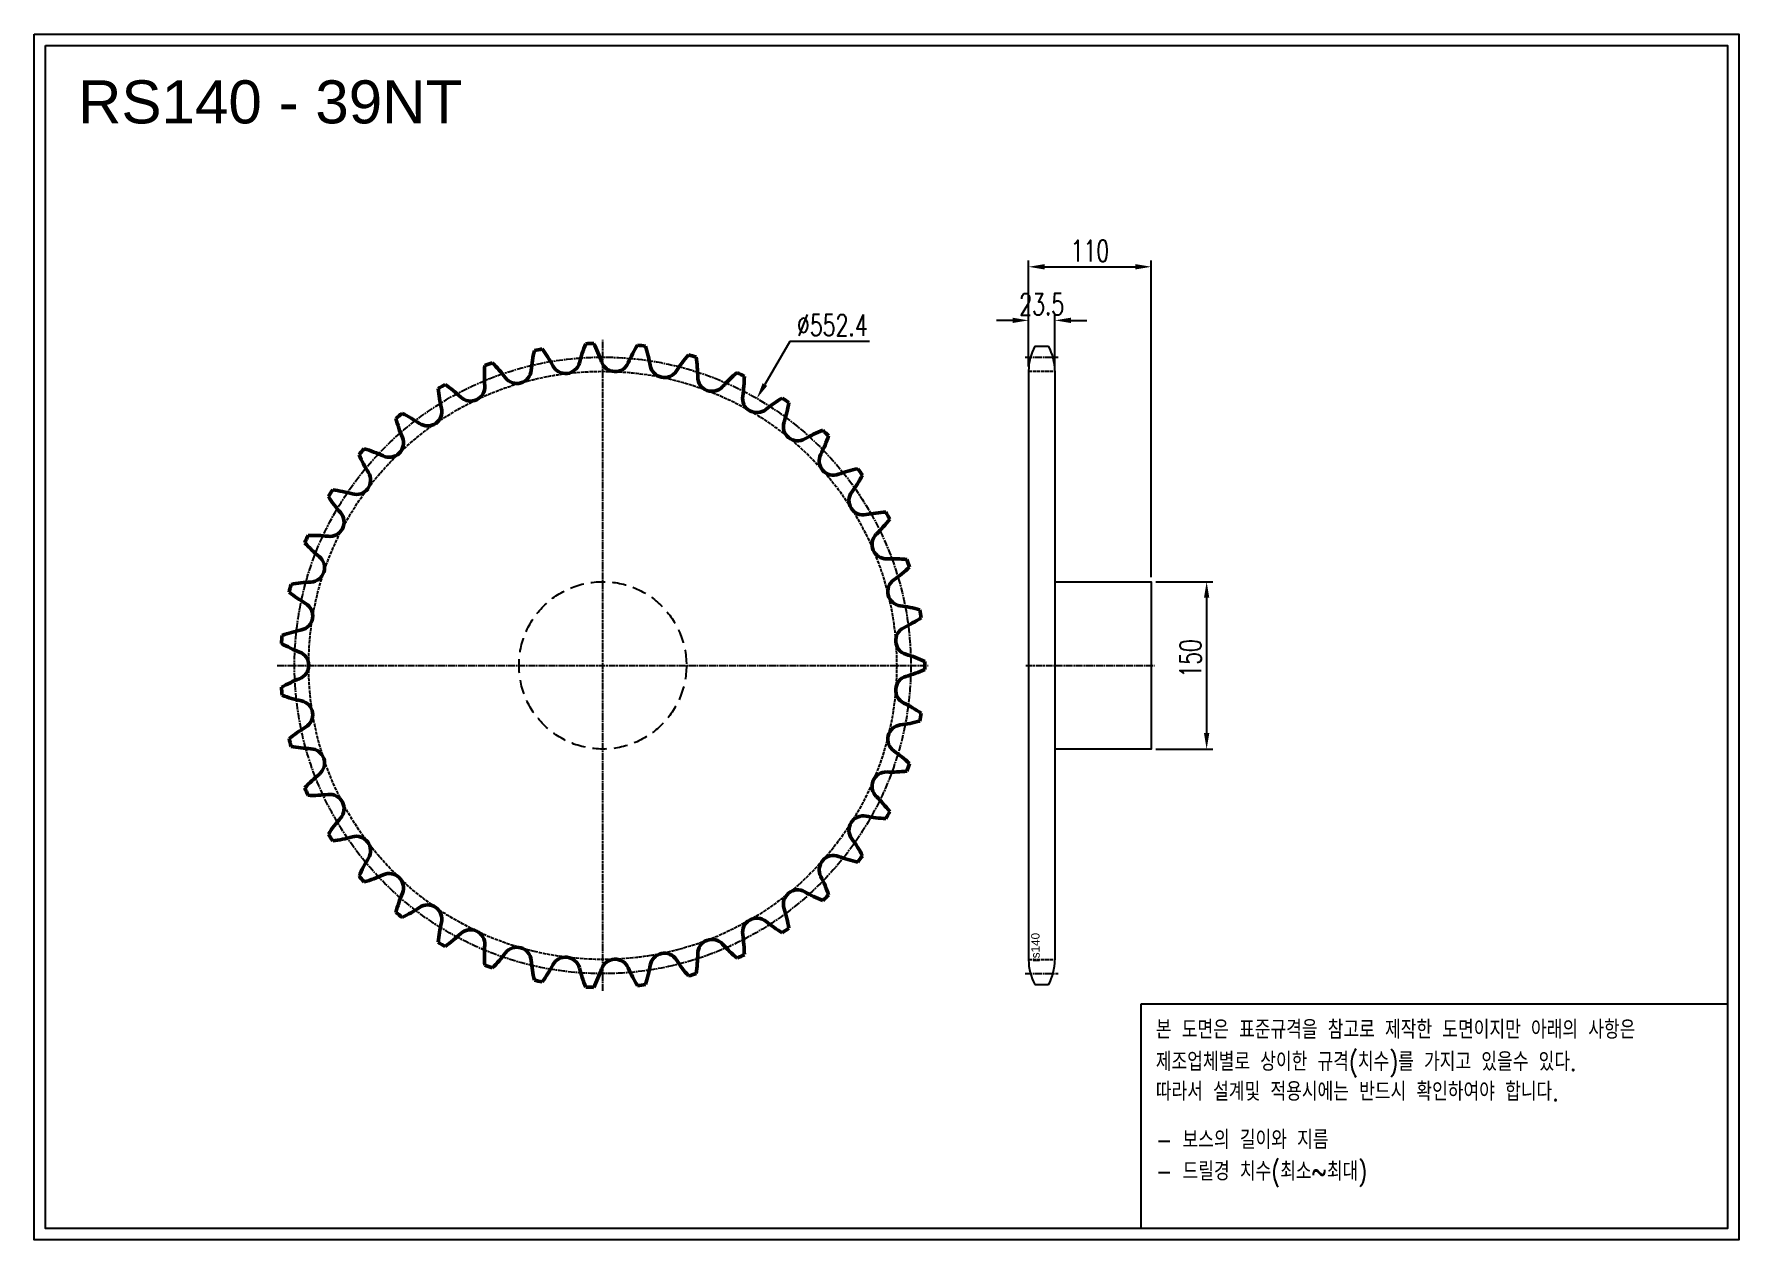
# Model space of a CAD drawing. Header units: millimetres. Extents: x 14800 to 16328, y 42078 to 43159.
import ezdxf

# ---------------------------------------------------------------- set-up
doc = ezdxf.new("R2010")
doc.units = ezdxf.units.MM
for name, pattern in [('AM_ISO02W050', [7.5, 6, -1.5]), ('AM_ISO02W050x2', [3.75, 3, -0.75]), ('AM_ISO08W050', [18, 12, -1.5, 3, -1.5]), ('AM_ISO08W050x2', [9, 6, -0.75, 1.5, -0.75]), ('HIDDEN', [9.525, 6.35, -3.175])]:
    doc.linetypes.add(name, pattern=pattern)
for name, color, linetype, lineweight in [('AM_0N', 7, 'Continuous', 50), ('AM_3N', 6, 'AM_ISO02W050', 25), ('AM_7', 4, 'AM_ISO08W050', 25), ('AM_7N', 4, 'AM_ISO08W050', 25)]:
    doc.layers.add(name, color=color, linetype=linetype, lineweight=lineweight)
doc.layers.add('HL', color=2, linetype='HIDDEN')
doc.layers.add('S-DIM', color=7, linetype='Continuous')
doc.styles.add('HAN', font='ROMANS.shx', dxfattribs={"width": 0.7, "bigfont": 'whgtxt.shx'})
doc.styles.add('HSG', font='SIMPLEX.shx', dxfattribs={"width": 0.7, "bigfont": 'HSG.shx'})
doc.styles.get("Standard").update_dxf_attribs({"font": 'arial.ttf'})
doc.dimstyles.new('APP32', dxfattribs={"dimscale": 8, "dimtxt": 2.4, "dimasz": 1.8, "dimexe": 0.7, "dimexo": 0.5, "dimgap": 0.6, "dimtad": 1, "dimtoh": 1, "dimdec": 1, "dimrnd": 0.01, "dimzin": 9, "dimdsep": 46, "dimtxsty": 'HSG', "dimcen": 0, "dimclrd": 1, "dimclre": 1, "dimclrt": 256, "dimazin": 2, "dimtp": 1, "dimtm": 1, "dimtfac": 0.5, "dimtdec": 1, "dimtofl": 0, "dimtmove": 0, "dimatfit": 3, "dimfxl": 0, "dimtvp": 1, "dimtolj": 2, "dimlwd": -1, "dimlwe": -1, "dimarcsym": 0})

# ---------------------------------------------------------------- blocks, each defined once
blk = doc.blocks.new('*D1')
at = {"layer": 'Defpoints', "color": 0, "transparency": 16777216}
for p in [(15801.8, 42668.1), (15801.8, 42518.1), (15851.4, 42518.1)]:
    blk.add_point(p, dxfattribs=at)
at = {"layer": 'S-DIM', "color": 1, "transparency": 16777216}
for p, q in [((15805.8, 42668.1), (15857, 42668.1)), ((15851.4, 42653.7), (15851.4, 42532.5)), ((15805.8, 42518.1), (15857, 42518.1))]:
    blk.add_line(p, q, dxfattribs=at)
for points in [[(15849, 42653.7), (15853.8, 42653.7), (15851.4, 42668.1)], [(15849, 42532.5), (15853.8, 42532.5), (15851.4, 42518.1)]]:
    blk.add_solid(points, dxfattribs=at)
at = {"layer": 'S-DIM', "transparency": 16777216, "insert": (15837, 42599.4), "char_height": 19.2, "attachment_point": 5, "rotation": 90, "style": 'HSG'}
blk.add_mtext('\\A2;150', dxfattribs=at)
blk = doc.blocks.new('*D2')
at = {"layer": 'Defpoints', "color": 0, "transparency": 16777216}
for p in [(15715.3, 42902.3), (15691.8, 42857), (15715.3, 42857)]:
    blk.add_point(p, dxfattribs=at)
at = {"layer": 'S-DIM', "color": 1, "transparency": 16777216}
for p, q in [((15677.4, 42902.3), (15663, 42902.3)), ((15691.8, 42861), (15691.8, 42907.9)), ((15715.3, 42861), (15715.3, 42907.9)), ((15729.7, 42902.3), (15744.1, 42902.3))]:
    blk.add_line(p, q, dxfattribs=at)
for points in [[(15677.4, 42904.7), (15677.4, 42899.9), (15691.8, 42902.3)], [(15729.7, 42904.7), (15729.7, 42899.9), (15715.3, 42902.3)]]:
    blk.add_solid(points, dxfattribs=at)
at = {"layer": 'S-DIM', "transparency": 16777216, "insert": (15703.6, 42916.7), "char_height": 19.2, "attachment_point": 5, "style": 'HSG'}
blk.add_mtext('\\A2;23.5', dxfattribs=at)
blk = doc.blocks.new('*D3')
at = {"layer": 'Defpoints', "color": 0, "transparency": 16777216}
for p in [(15801.8, 42950.3), (15691.8, 42857), (15801.8, 42668.1)]:
    blk.add_point(p, dxfattribs=at)
at = {"layer": 'S-DIM', "color": 1, "transparency": 16777216}
for p, q in [((15691.8, 42861), (15691.8, 42955.9)), ((15801.8, 42672.1), (15801.8, 42955.9)), ((15706.2, 42950.3), (15787.4, 42950.3))]:
    blk.add_line(p, q, dxfattribs=at)
for points in [[(15706.2, 42952.7), (15706.2, 42947.9), (15691.8, 42950.3)], [(15787.4, 42952.7), (15787.4, 42947.9), (15801.8, 42950.3)]]:
    blk.add_solid(points, dxfattribs=at)
at = {"layer": 'S-DIM', "transparency": 16777216, "insert": (15746.8, 42964.7), "char_height": 19.2, "attachment_point": 5, "style": 'HSG'}
blk.add_mtext('\\A2;110', dxfattribs=at)
blk = doc.blocks.new('*D4')
at = {"layer": 'Defpoints', "color": 0, "transparency": 16777216}
for p in [(15448.2, 42832.3), (15171.9, 42354)]:
    blk.add_point(p, dxfattribs=at)
at = {"layer": 'S-DIM', "color": 1, "transparency": 16777216}
for p, q in [((15477.8, 42883.5), (15455.4, 42844.8)), ((15549.2, 42883.5), (15477.8, 42883.5))]:
    blk.add_line(p, q, dxfattribs=at)
blk.add_solid([(15453.4, 42846), (15457.5, 42843.6), (15448.2, 42832.3)], dxfattribs=at)
at = {"layer": 'S-DIM', "transparency": 16777216, "insert": (15515.9, 42897.9), "char_height": 19.2, "attachment_point": 5, "style": 'HSG'}
blk.add_mtext('\\A2;∅552.4', dxfattribs=at)
blk = doc.blocks.new('notice1')
at = {"color": 4}
blk.add_lwpolyline([(-22142.12, 1735.9), (-22053.8, 1735.9), (-22053.8, 1702.07), (-22142.12, 1702.07)], close=True, dxfattribs=at)
at = {"color": 4, "style": 'HAN', "width": 0.8}
for s, p in [('본 도면은 표준규격을 참고로 제작한 도면이지만 아래의 사항은', (-22139.9, 1730.62)), ('제조업체별로 상이한 규격(치수)를 가지고 있을수 있다.', (-22139.9, 1725.78)), ('따라서 설계및 적용시에는 반드시 확인하여야 합니다.', (-22139.9, 1721.28)), ('- 보스의 길이와 지름', (-22139.9, 1714.03)), ('- 드릴경 치수(최소~최대)', (-22139.9, 1709.27))]:
    blk.add_text(s, height=2.7949, dxfattribs=at).set_placement(p)

msp = doc.modelspace()

# ---------------------------------------------------------------- linework, layer by layer
for p, q in [((15697.34, 42879.16), (15709.78, 42879.16)), ((15691.81, 42856.96), (15691.81, 42329.33)), ((15715.31, 42856.96), (15715.31, 42329.33)), ((15697.34, 42307.13), (15709.78, 42307.13))]:
    msp.add_line(p, q)
for points in [[(14800.41, 43158.8), (16328.48, 43158.8), (16328.48, 42078.35), (14800.41, 42078.35)], [(14810.7, 43148.51), (16318.19, 43148.51), (16318.19, 42088.64), (14810.7, 42088.64)]]:
    msp.add_lwpolyline(points, close=True)
msp.add_lwpolyline([(15715.31, 42668.14), (15801.81, 42668.14), (15801.81, 42518.14), (15715.31, 42518.14)])
for centre, start, end in [((15739.11, 42856.96), 152.00824, 180), ((15668.01, 42856.96), 0, 27.99176), ((15739.11, 42329.33), 180, 207.99176), ((15668.01, 42329.33), 332.00824, 0)]:
    msp.add_arc(centre, 47.3, start, end)
at = {"layer": 'AM_0N'}
for centre, radius, start, end in [((15410.32, 42833.58), 124.97, 157.51143, 165.76923), ((15310.06, 42593.14), 288.64, 91.59555, 93.01984), ((15190.78, 42824.74), 124.97, 18.84615, 27.10396), ((15447.59, 42814.39), 124.97, 148.28066, 156.53846), ((15310.06, 42593.14), 288.64, 82.36478, 83.78907), ((15229.48, 42840.87), 124.97, 9.61538, 17.87319), ((15310.06, 42593.14), 288.64, 110.05709, 111.48138), ((15123.58, 42775.05), 124.97, 37.30769, 45.5655), ((15370.45, 42846.55), 124.97, 166.7422, 175), ((15310.06, 42593.14), 288.64, 100.82632, 102.25061), ((15155.18, 42802.6), 124.97, 28.07692, 36.33473), ((15276.75, 42867.46), 12.83, 208.07692, 345.76923), ((15321.19, 42869.25), 12.83, 198.84615, 336.53846), ((15481.3, 42789.46), 124.97, 139.04989, 147.30769), ((15310.06, 42593.14), 288.64, 73.13401, 74.5583), ((15270.26, 42850.59), 124.97, 0.38462, 8.64242), ((15329.02, 42852.96), 124.97, 175.97297, 184.23077), ((15233.18, 42858.56), 12.83, 217.30769, 355), ((15365.33, 42863.89), 12.83, 189.61538, 327.30769), ((15408.05, 42851.52), 12.83, 180.38462, 318.07692), ((15510.57, 42759.45), 124.97, 129.81912, 138.07692), ((15310.06, 42593.14), 288.64, 63.90324, 65.32753), ((15312.07, 42853.64), 124.97, 351.15385, 359.41165), ((15310.06, 42593.14), 288.64, 119.28785, 120.71215), ((15287.1, 42852.64), 124.97, 185.20374, 193.46154), ((15096.82, 42742.78), 124.97, 46.53846, 54.79626), ((15191.6, 42842.79), 12.83, 226.53846, 4.23077), ((15448.23, 42832.45), 12.83, 171.15385, 308.84615), ((15534.66, 42725.13), 124.97, 120.58835, 128.84615), ((15310.06, 42593.14), 288.64, 54.67247, 56.09676), ((15310.06, 42593.14), 288.64, 128.51862, 129.94291), ((15075.58, 42706.63), 124.97, 55.76923, 64.02703), ((15153.09, 42820.56), 12.83, 235.76923, 13.46154), ((15353.83, 42849.95), 124.97, 341.92308, 350.18088), ((15245.77, 42845.59), 124.97, 194.4345, 202.69231), ((15484.82, 42807.19), 12.83, 161.92308, 299.61538), ((15552.92, 42687.4), 124.97, 111.35758, 119.61538), ((15310.06, 42593.14), 288.64, 45.4417, 46.86599), ((15310.06, 42593.14), 288.64, 137.74939, 139.17368), ((15060.41, 42667.55), 124.97, 65, 73.2578), ((15118.64, 42792.43), 12.83, 245, 22.69231), ((15394.46, 42839.6), 124.97, 332.69231, 340.95011), ((15206.11, 42832.01), 124.97, 203.66527, 211.92308), ((15516.9, 42776.38), 12.83, 152.69231, 290.38462), ((15089.15, 42759.15), 12.83, 254.23077, 31.92308), ((15564.89, 42647.22), 124.97, 102.12681, 110.38462), ((15432.9, 42822.87), 124.97, 323.46154, 331.71934), ((15310.06, 42593.14), 288.64, 36.21093, 37.63522), ((15310.06, 42593.14), 288.64, 146.98016, 148.40445), ((15169.14, 42812.24), 124.97, 212.89604, 221.15385), ((15051.71, 42626.54), 124.97, 74.23077, 82.48857), ((15543.61, 42740.83), 12.83, 143.46154, 281.15385), ((15065.38, 42721.56), 12.83, 263.46154, 41.15385), ((15570.27, 42605.64), 124.97, 92.89604, 101.15385), ((15310.06, 42593.14), 288.64, 26.98016, 28.40445), ((15310.06, 42593.14), 288.64, 156.21093, 157.63522), ((15049.69, 42584.66), 124.97, 83.46154, 91.71934), ((15564.28, 42701.46), 12.83, 134.23077, 271.92308), ((15468.16, 42800.19), 124.97, 314.23077, 322.48857), ((15135.82, 42786.8), 124.97, 222.12681, 230.38462), ((15047.95, 42680.65), 12.83, 272.69231, 50.38462), ((15568.9, 42563.74), 124.97, 83.66527, 91.92308), ((15499.32, 42772.15), 124.97, 305, 313.2578), ((15310.06, 42593.14), 288.64, 17.74939, 19.17368), ((15310.06, 42593.14), 288.64, 165.4417, 166.86599), ((15054.43, 42543.01), 124.97, 92.69231, 100.95011), ((15578.36, 42659.27), 12.83, 125, 262.69231), ((15107.01, 42756.34), 124.97, 231.35758, 239.61538), ((15037.31, 42637.47), 12.83, 281.92308, 59.61538), ((15560.83, 42522.6), 124.97, 74.4345, 82.69231), ((15525.59, 42739.47), 124.97, 295.76923, 304.02703), ((15310.06, 42593.14), 288.64, 8.51862, 9.94291), ((15310.06, 42593.14), 288.64, 174.67247, 176.09676), ((15065.78, 42502.65), 124.97, 101.92308, 110.18088), ((15585.49, 42615.38), 12.83, 115.76923, 253.46154), ((15083.46, 42721.65), 124.97, 240.58835, 248.84615), ((15033.73, 42593.14), 12.83, 291.15385, 68.84615), ((15546.27, 42483.28), 124.97, 65.20374, 73.46154), ((15546.27, 42703), 124.97, 286.53846, 294.79626), ((15310.06, 42593.14), 288.64, 359.28785, 0.71215), ((15083.46, 42464.63), 124.97, 111.15385, 119.41165), ((15310.06, 42593.14), 288.64, 183.90324, 185.32753), ((15585.49, 42570.91), 12.83, 106.53846, 244.23077), ((15065.78, 42683.64), 124.97, 249.81912, 258.07692), ((15037.31, 42548.82), 12.83, 300.38462, 78.07692), ((15525.59, 42446.82), 124.97, 55.97297, 64.23077), ((15560.83, 42663.69), 124.97, 277.30769, 285.5655), ((15310.06, 42593.14), 288.64, 350.05709, 351.48138), ((15107.01, 42429.95), 124.97, 120.38462, 128.64242), ((15310.06, 42593.14), 288.64, 193.13401, 194.5583), ((15578.36, 42527.01), 12.83, 97.30769, 235), ((15054.43, 42643.28), 124.97, 259.04989, 267.30769), ((15047.95, 42505.64), 12.83, 309.61538, 87.30769), ((15499.32, 42414.14), 124.97, 46.7422, 55), ((15135.82, 42399.49), 124.97, 129.61538, 137.87319), ((15564.28, 42484.83), 12.83, 88.07692, 225.76923), ((15568.9, 42622.55), 124.97, 268.07692, 276.33473), ((15310.06, 42593.14), 288.64, 340.82632, 342.25061), ((15310.06, 42593.14), 288.64, 202.36478, 203.78907), ((15049.69, 42601.63), 124.97, 268.28066, 276.53846), ((15065.38, 42464.73), 12.83, 318.84615, 96.53846), ((15468.16, 42386.1), 124.97, 37.51143, 45.76923), ((15169.14, 42374.05), 124.97, 138.84615, 147.10396), ((15543.61, 42445.46), 12.83, 78.84615, 216.53846), ((15570.27, 42580.65), 124.97, 258.84615, 267.10396), ((15310.06, 42593.14), 288.64, 331.59555, 333.01984), ((15310.06, 42593.14), 288.64, 211.59555, 213.01984), ((15051.71, 42559.75), 124.97, 277.51143, 285.76923), ((15089.15, 42427.14), 12.83, 328.07692, 105.76923), ((15432.9, 42363.42), 124.97, 28.28066, 36.53846), ((15206.11, 42354.28), 124.97, 148.07692, 156.33473), ((15516.9, 42409.9), 12.83, 69.61538, 207.30769), ((15564.89, 42539.07), 124.97, 249.61538, 257.87319), ((15310.06, 42593.14), 288.64, 322.36478, 323.78907), ((15310.06, 42593.14), 288.64, 220.82632, 222.25061), ((15060.41, 42518.74), 124.97, 286.7422, 295), ((15118.64, 42393.85), 12.83, 337.30769, 115), ((15394.46, 42346.69), 124.97, 19.04989, 27.30769), ((15245.77, 42340.7), 124.97, 157.30769, 165.5655), ((15484.82, 42379.1), 12.83, 60.38462, 198.07692), ((15552.92, 42498.89), 124.97, 240.38462, 248.64242), ((15075.58, 42479.66), 124.97, 295.97297, 304.23077), ((15153.09, 42365.73), 12.83, 346.53846, 124.23077), ((15353.83, 42336.34), 124.97, 9.81912, 18.07692), ((15310.06, 42593.14), 288.64, 313.13401, 314.5583), ((15310.06, 42593.14), 288.64, 230.05709, 231.48138), ((15287.1, 42333.65), 124.97, 166.53846, 174.79626), ((15448.23, 42353.84), 12.83, 51.15385, 188.84615), ((15534.66, 42461.16), 124.97, 231.15385, 239.41165), ((15310.06, 42593.14), 288.64, 239.28785, 240.71215), ((15096.82, 42443.51), 124.97, 305.20374, 313.46154), ((15191.6, 42343.49), 12.83, 355.76923, 133.46154), ((15408.05, 42334.77), 12.83, 41.92308, 179.61538), ((15510.57, 42426.84), 124.97, 221.92308, 230.18088), ((15312.07, 42332.65), 124.97, 0.58835, 8.84615), ((15310.06, 42593.14), 288.64, 303.90324, 305.32753), ((15329.02, 42333.33), 124.97, 175.76923, 184.02703), ((15123.58, 42411.24), 124.97, 314.4345, 322.69231), ((15233.18, 42327.72), 12.83, 5, 142.69231), ((15370.45, 42339.73), 124.97, 185, 193.2578), ((15276.75, 42318.83), 12.83, 14.23077, 151.92308), ((15321.19, 42317.04), 12.83, 23.46154, 161.15385), ((15365.33, 42322.4), 12.83, 32.69231, 170.38462), ((15481.3, 42396.83), 124.97, 212.69231, 220.95011), ((15270.26, 42335.7), 124.97, 351.35758, 359.61538), ((15310.06, 42593.14), 288.64, 294.67247, 296.09676), ((15310.06, 42593.14), 288.64, 248.51862, 249.94291), ((15155.18, 42383.68), 124.97, 323.66527, 331.92308), ((15410.32, 42352.7), 124.97, 194.23077, 202.48857), ((15190.78, 42361.55), 124.97, 332.89604, 341.15385), ((15447.59, 42371.9), 124.97, 203.46154, 211.71934), ((15229.48, 42345.42), 124.97, 342.12681, 350.38462), ((15310.06, 42593.14), 288.64, 285.4417, 286.86599), ((15310.06, 42593.14), 288.64, 257.74939, 259.17368), ((15310.06, 42593.14), 288.64, 266.98016, 268.40445), ((15310.06, 42593.14), 288.64, 276.21093, 277.63522)]:
    msp.add_arc(centre, radius, start, end, dxfattribs=at)
at = {"layer": 'AM_3N', "linetype": 'AM_ISO02W050x2'}
for p, q in [((15691.81, 42856.65), (15715.31, 42856.65)), ((15691.81, 42329.64), (15715.31, 42329.64))]:
    msp.add_line(p, q, dxfattribs=at)
msp.add_circle((15310.06, 42593.14), 263.5, dxfattribs=at)
at = {"layer": 'AM_7', "linetype": 'AM_ISO08W050x2'}
for p, q in [((15688.81, 42869.35), (15718.31, 42869.35)), ((15688.81, 42316.94), (15718.31, 42316.94))]:
    msp.add_line(p, q, dxfattribs=at)
msp.add_circle((15310.06, 42593.14), 276.2, dxfattribs=at)
at = {"layer": 'AM_7N', "linetype": 'AM_ISO08W050x2'}
for p, q in [((15310.06, 42301.5), (15310.06, 42884.78)), ((15018.42, 42593.14), (15601.7, 42593.14)), ((15689.24, 42593.14), (15804.65, 42593.14))]:
    msp.add_line(p, q, dxfattribs=at)
at = {"layer": 'HL', "ltscale": 2}
msp.add_circle((15310.06, 42593.14), 75, dxfattribs=at)

# ---------------------------------------------------------------- block references
at = {"xscale": 5.950011032469502, "yscale": 5.950011032469502, "zscale": 5.950011032469502}
msp.add_blockref('notice1', (147538.52, 31961.32), dxfattribs=at)

# ---------------------------------------------------------------- texts
msp.add_text('RS140 - 39NT', height=38.5875).set_placement((14839.76, 43078.79))
msp.add_text('rs140', height=7.5, rotation=90).set_placement((15701.66, 42327.23))

# ---------------------------------------------------------------- dimensions: what is measured, and where the dimension line sits
at = {"layer": 'S-DIM'}
dim = msp.add_linear_dim(base=(15801.81, 42950.3), p1=(15691.81, 42856.96), p2=(15801.81, 42668.14), dimstyle='APP32', dxfattribs=at)
dim.commit()
dim.dimension.update_dxf_attribs({"geometry": '*D3', "text_midpoint": (15746.81, 42964.7)})
dim = msp.add_linear_dim(base=(15715.31, 42902.3), p1=(15691.81, 42856.96), p2=(15715.31, 42856.96), dimstyle='APP32', dxfattribs=at)
dim.commit()
dim.dimension.update_dxf_attribs({"geometry": '*D2', "text_midpoint": (15703.56, 42902.3), "dimtype": 128})
dim = msp.add_diameter_dim_2p(p1=(15171.89, 42353.99), p2=(15448.23, 42832.3), dimstyle='APP32', dxfattribs=at)
dim.commit()
dim.dimension.update_dxf_attribs({"geometry": '*D4', "text_midpoint": (15515.89, 42883.49), "dimtype": 131})
dim = msp.add_linear_dim(base=(15851.38, 42518.14), p1=(15801.81, 42668.14), p2=(15801.81, 42518.14), angle=90, dimstyle='APP32', dxfattribs=at)
dim.commit()
dim.dimension.update_dxf_attribs({"geometry": '*D1', "text_midpoint": (15851.38, 42599.39), "dimtype": 128})

doc.saveas('drawing.dxf')
